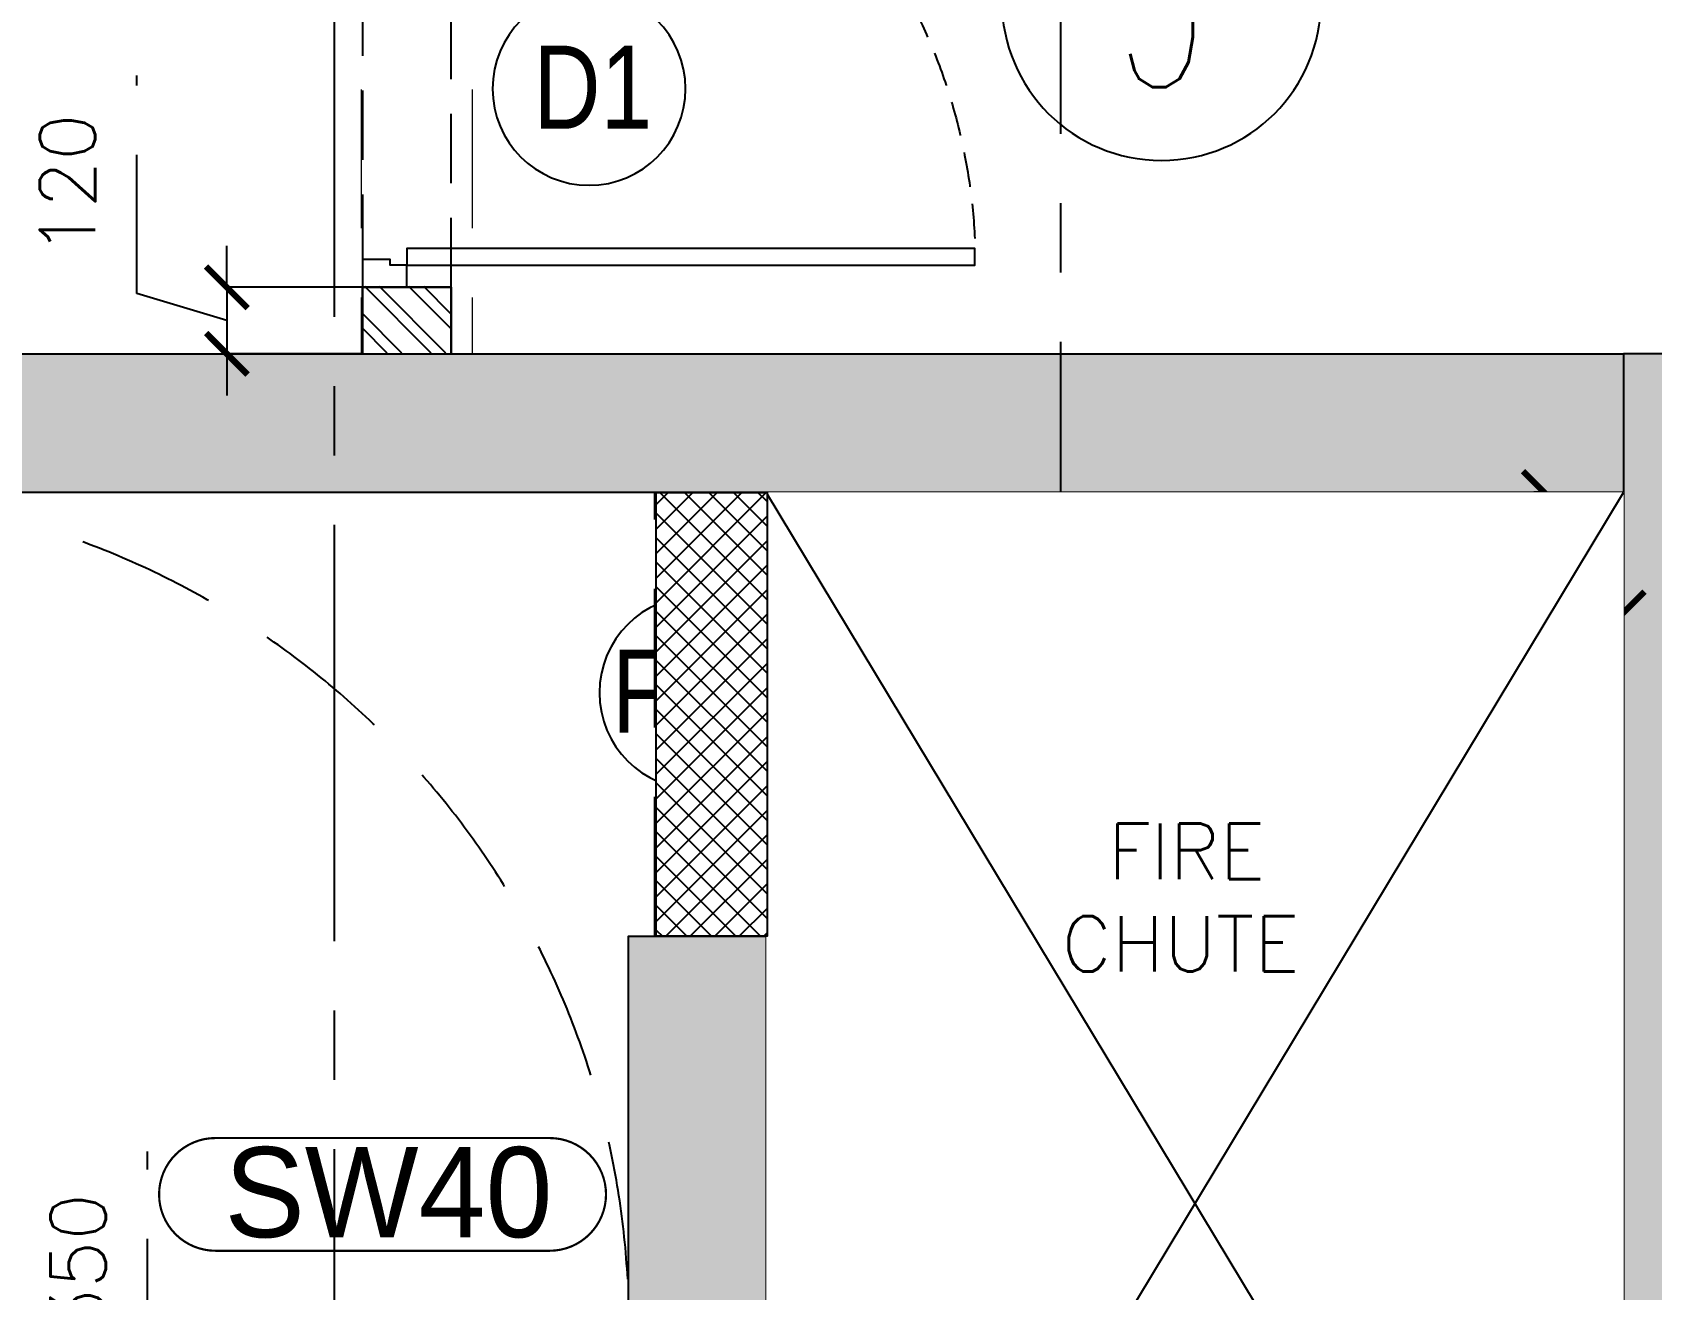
# Model space of a CAD drawing. Header units: millimetres. Extents: x 1167879 to 1231451, y -5731814 to -5645217.
# Drawn here: x 1212742 to 1215663, y -5717062 to -5714795 of the extents above; entities that cross this region are included whole.
import ezdxf
from ezdxf.enums import TextEntityAlignment as Align

# ---------------------------------------------------------------- set-up
doc = ezdxf.new("R2010")
doc.units = ezdxf.units.MM
doc.header["$LTSCALE"] = 1000
doc.header["$MEASUREMENT"] = 0
for name, pattern in [('3BHK-A$0$$1$HIDDEN', [0.375, 0.25, -0.125]), ('3BHK-A$0$AUDIT_D_120904163729-0', [0]), ('3BHK-A$0$HIDDEN', [0.375, 0.25, -0.125]), ('AUDIT_D_120904163729-0', [0]), ('T8 - TYPICAL FLOOR CORE$0$$0$HIDDEN', [0.375, 0.25, -0.125]), ('T8 - TYPICAL FLOOR CORE$0$HIDDEN', [0.375, 0.25, -0.125]), ('T8(T9 IS SIMILAR) - DIMENSION & TEXTING$0$HIDDEN', [0.375, 0.25, -0.125]), ('T8(T9 IS SIMILAR)$0$$0$HIDDEN', [0.375, 0.25, -0.125]), ('T8(T9 IS SIMILAR)$0$HIDDEN', [0.375, 0.25, -0.125]), ('T8_REFUGE COLUMNS$0$CENTER2', [1.125, 0.75, -0.125, 0.125, -0.125])]:
    doc.linetypes.add(name, pattern=pattern)
doc.layers.get('0').update_dxf_attribs({"linetype": 'AUDIT_D_120904163729-0'})
for name, color, linetype in [('3BHK-A$0$$0$A-DOOR-FULL', 2, 'Continuous'), ('3BHK-A$0$A-HATCH -160', 251, '3BHK-A$0$AUDIT_D_120904163729-0'), ('3BHK-A$0$CUT-OUT', 49, 'Continuous'), ('T8 - TYPICAL FLOOR CORE$0$A-DIMENSIONS', 2, 'T8 - TYPICAL FLOOR CORE$0$HIDDEN'), ('T8 - TYPICAL FLOOR CORE$0$A-DOOR-FULL', 2, 'Continuous'), ('T8 - TYPICAL FLOOR CORE$0$A-FLAT NOS.', 7, 'Continuous'), ('T8 - TYPICAL FLOOR CORE$0$A-RSP DOOR NO', 4, 'Continuous'), ('T8 - TYPICAL FLOOR CORE$0$a-window-no', 125, 'Continuous'), ('T8 - TYPICAL FLOOR CORE$0$HATCH', 8, 'Continuous'), ('T8(T9 IS SIMILAR) - DIMENSION & TEXTING$0$A-DIMENSIONS', 2, 'T8(T9 IS SIMILAR) - DIMENSION & TEXTING$0$HIDDEN'), ('T8(T9 IS SIMILAR) - DIMENSION & TEXTING$0$a-window-no', 125, 'Continuous'), ('T8(T9 IS SIMILAR)$0$$6$a-beam 2', 50, 'Continuous'), ('T8(T9 IS SIMILAR)$0$S-BEAM', 20, 'T8(T9 IS SIMILAR)$0$$0$HIDDEN'), ('T8_REFUGE COLUMNS$0$A-CENTERLINE', 193, 'T8_REFUGE COLUMNS$0$CENTER2'), ('T8_REFUGE COLUMNS$0$A-RCC COLS', 3, 'Continuous'), ('T8_TYPICAL COLUMNS$0$A-RCC COLS', 3, 'Continuous')]:
    doc.layers.add(name, color=color, linetype=linetype)
for name, color, linetype, lineweight in [('3BHK-A$0$$1$A-WALL- 160', 6, 'Continuous', 30), ('D&W', 8, 'Continuous', 25), ('T8 - TYPICAL FLOOR CORE$0$a-Text', 4, 'Continuous', 0), ('T8(T9 IS SIMILAR)$0$D&W', 8, 'Continuous', 25), ('T8(T9 IS SIMILAR)$0$SCPL BEAM', 191, 'T8(T9 IS SIMILAR)$0$$0$HIDDEN', 13), ('T8_REFUGE COLUMNS$0$A-COLUMN NO size reduce', 81, 'Continuous', 25)]:
    doc.layers.add(name, color=color, linetype=linetype, lineweight=lineweight)
doc.layers.add('T8_REFUGE COLUMNS$0$COL-HATCH', color=7, linetype='Continuous', lineweight=25, true_color=0xa3a3a3)
doc.styles.add('$4$Romans 1', font='romans.shx', dxfattribs={"height": 100})
doc.styles.add('T8 - TYPICAL FLOOR CORE$0$ARIAL ARROW', font='swisscl.ttf')
doc.styles.add('T8 - TYPICAL FLOOR CORE$0$DIM150', font='SIMPLEX.shx', dxfattribs={"width": 0.6})
doc.styles.add('T8 - TYPICAL FLOOR CORE$0$LODHA STANDERD', font='sanss___.ttf')
doc.styles.add('T8 - TYPICAL FLOOR CORE$0$Romans 1', font='romans.shx', dxfattribs={"height": 100})
doc.styles.add('T8(T9 IS SIMILAR) - DIMENSION & TEXTING$0$LODHA STANDERD', font='sanss___.ttf')
doc.styles.add('T8(T9 IS SIMILAR) - DIMENSION & TEXTING$0$Romans 1', font='romans.shx', dxfattribs={"height": 100})
doc.styles.add('T8_REFUGE COLUMNS$0$STANDARD', font='GOTHIC.TTF')
doc.dimstyles.new('T8 - TYPICAL FLOOR CORE$0$ALPINE S', dxfattribs={"dimscale": 0, "dimtxt": 100, "dimasz": 75, "dimexe": 0, "dimexo": 0, "dimgap": 75, "dimtad": 1, "dimdec": 0, "dimzin": 0, "dimdsep": 46, "dimtxsty": 'T8 - TYPICAL FLOOR CORE$0$Romans 1', "dimblk": 'T8 - TYPICAL FLOOR CORE$0$_ArchTick', "dimcen": 0.09, "dimclrd": 256, "dimclre": 256, "dimclrt": 7, "dimadec": 0, "dimazin": 0, "dimtfac": 1, "dimtdec": 0, "dimtofl": 0, "dimtmove": 1, "dimatfit": 0, "dimldrblk": 'T8 - TYPICAL FLOOR CORE$0$_Open90', "dimfxl": 1, "dimtolj": 1, "dimtzin": 0, "dimarcsym": 0})
doc.dimstyles.new('T8(T9 IS SIMILAR) - DIMENSION & TEXTING$0$ALPINE S', dxfattribs={"dimscale": 0, "dimtxt": 100, "dimasz": 75, "dimexe": 0, "dimexo": 0, "dimgap": 75, "dimtad": 1, "dimdec": 0, "dimzin": 0, "dimdsep": 46, "dimtxsty": 'T8(T9 IS SIMILAR) - DIMENSION & TEXTING$0$Romans 1', "dimblk": 'T8(T9 IS SIMILAR) - DIMENSION & TEXTING$0$_ArchTick', "dimcen": 0.09, "dimclrd": 256, "dimclre": 256, "dimclrt": 7, "dimadec": 0, "dimazin": 0, "dimtfac": 1, "dimtdec": 0, "dimtofl": 0, "dimtmove": 1, "dimatfit": 0, "dimldrblk": 'T8(T9 IS SIMILAR) - DIMENSION & TEXTING$0$_Open90', "dimfxl": 1, "dimtolj": 1, "dimtzin": 0, "dimarcsym": 0})

# ---------------------------------------------------------------- blocks, each defined once
blk = doc.blocks.new('T8(T9 IS SIMILAR) - DIMENSION & TEXTING$0$WINDOW TAG')
at = {"layer": 'T8(T9 IS SIMILAR) - DIMENSION & TEXTING$0$a-window-no'}
blk.add_circle((0, 0), 174.1, dxfattribs=at)
at = {"layer": 'T8(T9 IS SIMILAR) - DIMENSION & TEXTING$0$a-window-no', "style": 'T8(T9 IS SIMILAR) - DIMENSION & TEXTING$0$LODHA STANDERD'}
blk.add_attdef('WINDOW', text='', height=150, dxfattribs=at).set_placement((11.3, 2.8), align=Align.MIDDLE_CENTER)
blk = doc.blocks.new('T8(T9 IS SIMILAR) - DIMENSION & TEXTING$0$_ArchTick')
at = {"color": 0, "linetype": 'ByBlock', "const_width": 0.15}
blk.add_lwpolyline([(-0.5, -0.5), (0.5, 0.5)], dxfattribs=at)
blk = doc.blocks.new('*D208')
at = {"layer": 'T8(T9 IS SIMILAR) - DIMENSION & TEXTING$0$A-DIMENSIONS', "lineweight": -2, "transparency": 16777216}
for p, q in [((1212930.4, -5715266.2), (1212930.4, -5714873.3)), ((1213092.9, -5715255), (1213092.9, -5715180)), ((1213092.9, -5715255), (1213092.9, -5715374.9)), ((1213092.9, -5715314.9), (1212930.4, -5715266.2)), ((1213092.9, -5715374.9), (1213092.9, -5715449.9))]:
    blk.add_line(p, q, dxfattribs=at)
at = {"layer": 'T8(T9 IS SIMILAR) - DIMENSION & TEXTING$0$A-DIMENSIONS', "linetype": 'T8(T9 IS SIMILAR) - DIMENSION & TEXTING$0$HIDDEN', "lineweight": -2, "transparency": 16777216}
for p, q in [((1213337.2, -5715255), (1213092.9, -5715255)), ((1213337.2, -5715374.9), (1213092.9, -5715374.9))]:
    blk.add_line(p, q, dxfattribs=at)
at = {"layer": 'T8(T9 IS SIMILAR) - DIMENSION & TEXTING$0$A-DIMENSIONS', "linetype": 'ByBlock', "lineweight": -2, "transparency": 16777216, "xscale": 75, "yscale": 75, "zscale": 75}
for p, rotation in [((1213092.9, -5715255), 270), ((1213092.9, -5715374.9), 90)]:
    blk.add_blockref('T8(T9 IS SIMILAR) - DIMENSION & TEXTING$0$_ArchTick', p, dxfattribs=dict(at, rotation=rotation))
at = {"layer": 'T8(T9 IS SIMILAR) - DIMENSION & TEXTING$0$A-DIMENSIONS', "color": 7, "linetype": 'ByBlock', "transparency": 16777216, "insert": (1212805.4, -5715069.8), "char_height": 100, "attachment_point": 5, "rotation": 90, "style": 'T8(T9 IS SIMILAR) - DIMENSION & TEXTING$0$Romans 1'}
blk.add_mtext('\\A1;120', dxfattribs=at)
blk = doc.blocks.new('T8(T9 IS SIMILAR) - DIMENSION & TEXTING$0$_Open90')
at = {"color": 0, "linetype": 'ByBlock', "lineweight": -2}
for p, q in [((-0.5, 0.5), (0, 0)), ((0, 0), (-1, 0)), ((0, 0), (-0.5, -0.5))]:
    blk.add_line(p, q, dxfattribs=at)
blk = doc.blocks.new('T8_REFUGE COLUMNS')
at = {"layer": 'T8_REFUGE COLUMNS$0$COL-HATCH', "linetype": 'ByBlock'}
h = blk.add_hatch(color=256, dxfattribs=at)
h.dxf.hatch_style = 1
h.paths.add_polyline_path([(1215612.1, -5715624.9), (1207452.1, -5715624.9), (1207452.1, -5715374.9), (1215612.1, -5715374.9)])
h = blk.add_hatch(color=256, dxfattribs=at)
h.dxf.hatch_style = 1
h.paths.add_polyline_path([(1215612.1, -5719609.9), (1215862.1, -5719609.9), (1215862.1, -5715374.9), (1215612.1, -5715374.9)])
h = blk.add_hatch(color=256, dxfattribs=at)
h.dxf.hatch_style = 1
h.paths.add_polyline_path([(1214067.1, -5718349.9), (1213817.1, -5718349.9), (1213817.1, -5716424.9), (1214067.1, -5716424.9)])
at = {"layer": 'T8_REFUGE COLUMNS$0$A-CENTERLINE'}
for p, q in [((1214597.1, -5722853.5), (1214597.1, -5698299.6)), ((1213287.1, -5728808.5), (1213287.1, -5698573.6))]:
    blk.add_line(p, q, dxfattribs=at)
at = {"layer": 'T8_REFUGE COLUMNS$0$A-COLUMN NO size reduce', "linetype": 'ByBlock', "const_width": 3.9}
blk.add_lwpolyline([(1213072.2, -5716991.9, -1), (1213072.2, -5716788.7), (1213675.1, -5716788.7, -1), (1213675.1, -5716991.9)], format="xyb", close=True, dxfattribs=at)
at = {"layer": 'T8_REFUGE COLUMNS$0$A-RCC COLS', "linetype": 'ByBlock'}
for points in [[(1215612.1, -5715624.9), (1207452.1, -5715624.9), (1207452.1, -5715374.9), (1215612.1, -5715374.9)], [(1215612.1, -5719609.9), (1215862.1, -5719609.9), (1215862.1, -5715374.9), (1215612.1, -5715374.9)], [(1214067.1, -5718349.9), (1213817.1, -5718349.9), (1213817.1, -5716424.9), (1214067.1, -5716424.9)]]:
    blk.add_lwpolyline(points, close=True, dxfattribs=at)
at = {"layer": 'T8_REFUGE COLUMNS$0$A-COLUMN NO size reduce', "linetype": 'ByBlock', "insert": (1213088.5, -5716805), "char_height": 162.5, "attachment_point": 1, "style": 'T8_REFUGE COLUMNS$0$STANDARD'}
blk.add_mtext_dynamic_manual_height_columns('SW40', width=444.685, gutter_width=500, heights=[0], dxfattribs=at)
blk = doc.blocks.new('T8_TYPICAL COLUMNS')
at = {"layer": 'T8_TYPICAL COLUMNS$0$A-RCC COLS', "linetype": 'ByBlock'}
blk.add_blockref('T8_REFUGE COLUMNS', (0, 0), dxfattribs=at)
blk = doc.blocks.new('*U609')
for points in [[(0, 0), (0, 1025), (30, 1025), (30, 0)], [(-40, 0), (0, 0), (0, -30), (10, -30), (10, -80), (-40, -80)], [(1065, 0), (1025, 0), (1025, -30), (1015, -30), (1015, -80), (1065, -80)]]:
    blk.add_lwpolyline(points, close=True)
at = {"color": 0, "linetype": 'ByBlock', "ltscale": 0.25}
blk.add_arc((-1.5, -0.6), 1026.5, 0.0347, 87.627, dxfattribs=at)
blk = doc.blocks.new('3BHK-A')
at = {"layer": '3BHK-A$0$A-HATCH -160', "linetype": 'ByBlock'}
h = blk.add_hatch(dxfattribs=at)
h.set_pattern_fill('ANSI32', color=256, scale=150)
h.set_pattern_definition([(45, (-0.65, 934.464), (-39.77475644, 39.77475644), []), (45, (25.864, 934.464), (-39.77475644, 39.77475644), [])])
h.paths.add_polyline_path([(1199047.4, -5715373.6), (1199207.4, -5715373.6), (1199207.4, -5715253.8), (1199047.4, -5715253.8)])
at = {"layer": '3BHK-A$0$$1$A-WALL- 160', "linetype": 'ByBlock', "elevation": -0.5}
blk.add_lwpolyline([(1199207.4, -5715374.9), (1199207.4, -5715255), (1199047.4, -5715255), (1199047.4, -5715374.9)], dxfattribs=at)
at = {"layer": '3BHK-A$0$CUT-OUT', "linetype": '3BHK-A$0$HIDDEN', "ltscale": 0.5, "elevation": -0.5}
blk.add_lwpolyline([(1199207.4, -5715255), (1199047.4, -5715255), (1199047.4, -5714149.9), (1199207.4, -5714149.9)], close=True, dxfattribs=at)
at = {"layer": '3BHK-A$0$$0$A-DOOR-FULL', "linetype": '3BHK-A$0$$1$HIDDEN', "rotation": 90}
blk.add_blockref('*U609', (1199127.4, -5715214.9, -0.5), dxfattribs=at)
blk = doc.blocks.new('*U771')
for points in [[(0, 0), (0, 720.4), (30, 720.4), (30, 0)], [(-40, 0), (0, 0), (0, -30), (10, -30), (10, -80), (-40, -80)], [(760.4, 0), (720.4, 0), (720.4, -30), (710.4, -30), (710.4, -80), (760.4, -80)]]:
    blk.add_lwpolyline(points, close=True)
at = {"color": 0, "linetype": 'ByBlock', "ltscale": 0.25}
blk.add_arc((-1.1, -0.4), 721.5, 0.0347, 87.627, dxfattribs=at)
blk = doc.blocks.new('T8 - TYPICAL FLOOR CORE$0$WINDOW TAG')
at = {"layer": 'T8 - TYPICAL FLOOR CORE$0$a-window-no'}
blk.add_circle((0, 0), 174.1, dxfattribs=at)
at = {"layer": 'T8 - TYPICAL FLOOR CORE$0$a-window-no', "style": 'T8 - TYPICAL FLOOR CORE$0$LODHA STANDERD'}
blk.add_attdef('WINDOW', text='', height=150, dxfattribs=at).set_placement((11.3, 2.8), align=Align.MIDDLE_CENTER)
blk = doc.blocks.new('T8 - TYPICAL FLOOR CORE$0$_ArchTick')
at = {"color": 0, "linetype": 'ByBlock', "const_width": 0.15}
blk.add_lwpolyline([(-0.5, -0.5), (0.5, 0.5)], dxfattribs=at)
blk = doc.blocks.new('*D837')
at = {"layer": 'T8 - TYPICAL FLOOR CORE$0$A-DIMENSIONS', "linetype": 'T8 - TYPICAL FLOOR CORE$0$HIDDEN', "lineweight": -2, "transparency": 16777216}
for p, q in [((1215450.2, -5715624), (1215468.1, -5715624)), ((1215450.2, -5718188.9), (1215468.1, -5718188.9))]:
    blk.add_line(p, q, dxfattribs=at)
at = {"layer": 'T8 - TYPICAL FLOOR CORE$0$A-DIMENSIONS', "lineweight": -2, "transparency": 16777216}
blk.add_line((1215468.1, -5718188.9), (1215468.1, -5715624), dxfattribs=at)
at = {"layer": 'T8 - TYPICAL FLOOR CORE$0$A-DIMENSIONS', "linetype": 'ByBlock', "lineweight": -2, "transparency": 16777216, "xscale": 75, "yscale": 75, "zscale": 75}
for p, rotation in [((1215468.1, -5715624), 90), ((1215468.1, -5718188.9), 270)]:
    blk.add_blockref('T8 - TYPICAL FLOOR CORE$0$_ArchTick', p, dxfattribs=dict(at, rotation=rotation))
at = {"layer": 'T8 - TYPICAL FLOOR CORE$0$A-DIMENSIONS', "color": 7, "linetype": 'ByBlock', "transparency": 16777216, "insert": (1215343.1, -5716906.5), "char_height": 100, "attachment_point": 5, "rotation": 90, "style": 'T8 - TYPICAL FLOOR CORE$0$Romans 1'}
blk.add_mtext('\\A1;2565', dxfattribs=at)
blk = doc.blocks.new('T8 - TYPICAL FLOOR CORE$0$_Open90')
at = {"color": 0, "linetype": 'ByBlock', "lineweight": -2}
for p, q in [((-0.5, 0.5), (0, 0)), ((0, 0), (-1, 0)), ((0, 0), (-0.5, -0.5))]:
    blk.add_line(p, q, dxfattribs=at)
blk = doc.blocks.new('T8 - TYPICAL FLOOR CORE$0$Door-Tag')
at = {"layer": 'T8 - TYPICAL FLOOR CORE$0$A-RSP DOOR NO'}
blk.add_circle((0, 0.0009), 0.16, dxfattribs=at)
at = {"layer": 'T8 - TYPICAL FLOOR CORE$0$A-RSP DOOR NO', "style": 'T8 - TYPICAL FLOOR CORE$0$DIM150', "width": 0.6}
blk.add_attdef('DOOR-NO', text='', height=0.16, dxfattribs=at).set_placement((258.6178, 64.0008), align=Align.MIDDLE_CENTER)
blk = doc.blocks.new('*D781')
at = {"layer": 'T8 - TYPICAL FLOOR CORE$0$A-DIMENSIONS', "linetype": 'T8 - TYPICAL FLOOR CORE$0$HIDDEN', "lineweight": -2, "transparency": 16777216}
for p, q in [((1214067.1, -5716424.9), (1214067.1, -5715841.3)), ((1215612.1, -5716424.9), (1215612.1, -5715841.3))]:
    blk.add_line(p, q, dxfattribs=at)
at = {"layer": 'T8 - TYPICAL FLOOR CORE$0$A-DIMENSIONS', "lineweight": -2, "transparency": 16777216}
blk.add_line((1214067.1, -5715841.3), (1215612.1, -5715841.3), dxfattribs=at)
at = {"layer": 'T8 - TYPICAL FLOOR CORE$0$A-DIMENSIONS', "linetype": 'ByBlock', "lineweight": -2, "transparency": 16777216, "xscale": 75, "yscale": 75, "zscale": 75, "rotation": 180}
blk.add_blockref('T8 - TYPICAL FLOOR CORE$0$_ArchTick', (1214067.1, -5715841.3), dxfattribs=at)
at = {"layer": 'T8 - TYPICAL FLOOR CORE$0$A-DIMENSIONS', "linetype": 'ByBlock', "lineweight": -2, "transparency": 16777216, "xscale": 75, "yscale": 75, "zscale": 75}
blk.add_blockref('T8 - TYPICAL FLOOR CORE$0$_ArchTick', (1215612.1, -5715841.3), dxfattribs=at)
at = {"layer": 'T8 - TYPICAL FLOOR CORE$0$A-DIMENSIONS', "color": 7, "linetype": 'ByBlock', "transparency": 16777216, "insert": (1214839.6, -5715716.3), "char_height": 100, "attachment_point": 5, "style": 'T8 - TYPICAL FLOOR CORE$0$Romans 1'}
blk.add_mtext('\\A1;1545', dxfattribs=at)
blk = doc.blocks.new('*D797')
at = {"layer": 'T8 - TYPICAL FLOOR CORE$0$A-DIMENSIONS', "lineweight": -2, "transparency": 16777216}
for p, q in [((1212949.7, -5717220.3), (1212949.7, -5716813.2)), ((1212687.2, -5717124.1), (1212687.2, -5717049.1)), ((1212687.2, -5717474), (1212687.2, -5717124.1)), ((1212687.2, -5717299), (1212949.7, -5717220.3)), ((1212687.2, -5717474), (1212687.2, -5717549))]:
    blk.add_line(p, q, dxfattribs=at)
at = {"layer": 'T8 - TYPICAL FLOOR CORE$0$A-DIMENSIONS', "linetype": 'T8 - TYPICAL FLOOR CORE$0$HIDDEN', "lineweight": -2, "transparency": 16777216}
for p, q in [((1212501.6, -5717124.1), (1212687.2, -5717124.1)), ((1212501.6, -5717474), (1212687.2, -5717474))]:
    blk.add_line(p, q, dxfattribs=at)
at = {"layer": 'T8 - TYPICAL FLOOR CORE$0$A-DIMENSIONS', "linetype": 'ByBlock', "lineweight": -2, "transparency": 16777216, "xscale": 75, "yscale": 75, "zscale": 75}
for p, rotation in [((1212687.2, -5717124.1), 270), ((1212687.2, -5717474), 90)]:
    blk.add_blockref('T8 - TYPICAL FLOOR CORE$0$_ArchTick', p, dxfattribs=dict(at, rotation=rotation))
at = {"layer": 'T8 - TYPICAL FLOOR CORE$0$A-DIMENSIONS', "color": 7, "linetype": 'ByBlock', "transparency": 16777216, "insert": (1212824.7, -5717016.7), "char_height": 100, "attachment_point": 5, "rotation": 90, "style": 'T8 - TYPICAL FLOOR CORE$0$Romans 1'}
blk.add_mtext('\\A1;350', dxfattribs=at)
blk = doc.blocks.new('T8(T9 IS SIMILAR) - DIMENSION & TEXTING')
at = {"layer": 'T8(T9 IS SIMILAR) - DIMENSION & TEXTING$0$a-window-no'}
ref = blk.add_blockref('T8(T9 IS SIMILAR) - DIMENSION & TEXTING$0$WINDOW TAG', (1213746.1, -5714897), dxfattribs=dict(at, xscale=-1))
ref.add_attrib('WINDOW', 'D1', dxfattribs={"height": 150, "style": 'T8(T9 IS SIMILAR) - DIMENSION & TEXTING$0$LODHA STANDERD', "width": 0.8}).set_placement((1213753, -5714894.2), align=Align.MIDDLE_CENTER)
at = {"layer": 'T8(T9 IS SIMILAR) - DIMENSION & TEXTING$0$A-DIMENSIONS', "linetype": 'ByBlock'}
dim = blk.add_linear_dim(base=(1213092.9, -5715374.9), p1=(1213337.2, -5715255), p2=(1213337.2, -5715374.9), angle=90, dimstyle='T8(T9 IS SIMILAR) - DIMENSION & TEXTING$0$ALPINE S', override={"dimscale": 1, "dimfxl": 5, "dimarcsym": 1}, dxfattribs=at)
dim.commit()
dim.dimension.update_dxf_attribs({"geometry": '*D208', "text_midpoint": (1212805.4, -5715191.2)})
blk = doc.blocks.new('T8 - TYPICAL FLOOR CORE')
at = {"linetype": 'ByBlock'}
for p, q in [((1214662.3, -5716288.9), (1215412.3, -5717038.9)), ((1215412.3, -5716288.9), (1214662.3, -5717038.9))]:
    blk.add_line(p, q, dxfattribs=at)
blk.add_lwpolyline([(1214662.3, -5717038.9), (1215412.3, -5717038.9), (1215412.3, -5716288.9), (1214662.3, -5716288.9)], close=True, dxfattribs=at)
at = {"linetype": 'T8 - TYPICAL FLOOR CORE$0$$0$HIDDEN'}
blk.add_circle((1215037.3, -5716663.9), 550, dxfattribs=at)
at = {"layer": 'T8 - TYPICAL FLOOR CORE$0$HATCH', "linetype": 'T8 - TYPICAL FLOOR CORE$0$HIDDEN'}
blk.add_arc((1212315.2, -5717125.2), 1502.8, 3.1274, 91.8852, dxfattribs=at)
at = {"layer": 'T8 - TYPICAL FLOOR CORE$0$A-DOOR-FULL', "linetype": 'T8 - TYPICAL FLOOR CORE$0$HIDDEN', "rotation": 270}
blk.add_blockref('*U771', (1214007.1, -5715664.2), dxfattribs=at)
at = {"layer": 'T8 - TYPICAL FLOOR CORE$0$A-FLAT NOS.'}
ref = blk.add_blockref('T8 - TYPICAL FLOOR CORE$0$Door-Tag', (1214778.6, -5714736.7), dxfattribs=dict(at, xscale=-1800, yscale=1800, zscale=1800, rotation=180))
ref.add_attrib('DOOR-NO', '3', dxfattribs={"layer": 'T8 - TYPICAL FLOOR CORE$0$A-RSP DOOR NO', "height": 315, "style": 'T8 - TYPICAL FLOOR CORE$0$DIM150', "width": 0.6}).set_placement((1214778.6, -5714736.7), align=Align.MIDDLE_CENTER)
at = {"layer": 'T8 - TYPICAL FLOOR CORE$0$a-window-no'}
ref = blk.add_blockref('T8 - TYPICAL FLOOR CORE$0$WINDOW TAG', (1213938.9, -5715985.9, -0.7), dxfattribs=dict(at, xscale=-1))
ref.add_attrib('WINDOW', 'FD1', dxfattribs={"height": 150, "style": 'T8 - TYPICAL FLOOR CORE$0$LODHA STANDERD', "width": 0.8}).set_placement((1213945.7, -5715983.1, -0.7), align=Align.MIDDLE_CENTER)
at = {"layer": 'T8 - TYPICAL FLOOR CORE$0$a-Text', "linetype": 'ByBlock', "insert": (1215082.6, -5717059.9), "char_height": 150, "width": 821.633, "attachment_point": 9, "style": 'T8 - TYPICAL FLOOR CORE$0$ARIAL ARROW'}
blk.add_mtext('FIRE CHUTE', dxfattribs=at)
at = {"layer": 'T8 - TYPICAL FLOOR CORE$0$A-DIMENSIONS', "linetype": 'ByBlock'}
for base, p1, p2, picture, middle in [((1215468.1, -5715624), (1215450.2, -5718188.9), (1215450.2, -5715624), '*D837', (1215343.1, -5716906.5)), ((1212687.2, -5717124.1), (1212501.6, -5717474), (1212501.6, -5717124.1), '*D797', (1212824.7, -5717145.3))]:
    dim = blk.add_linear_dim(base=base, p1=p1, p2=p2, angle=90, dimstyle='T8 - TYPICAL FLOOR CORE$0$ALPINE S', override={"dimscale": 1, "dimfxl": 5, "dimarcsym": 1}, dxfattribs=at)
    dim.commit()
    dim.dimension.update_dxf_attribs({"geometry": picture, "text_midpoint": middle})
dim = blk.add_linear_dim(base=(1215612.1, -5715841.3), p1=(1214067.1, -5716424.9), p2=(1215612.1, -5716424.9), dimstyle='T8 - TYPICAL FLOOR CORE$0$ALPINE S', override={"dimscale": 1, "dimfxl": 5, "dimarcsym": 1}, dxfattribs=at)
dim.commit()
dim.dimension.update_dxf_attribs({"geometry": '*D781', "text_midpoint": (1214839.6, -5715716.3)})
blk = doc.blocks.new('T8(T9 IS SIMILAR)')
at = {"layer": 'T8(T9 IS SIMILAR)$0$D&W', "linetype": 'ByBlock', "xscale": -1}
blk.add_blockref('3BHK-A', (2412544.6, 0, 0.5), dxfattribs=at)
at = {"layer": 'T8(T9 IS SIMILAR)$0$D&W', "linetype": 'ByBlock'}
blk.add_blockref('T8 - TYPICAL FLOOR CORE', (0, 0), dxfattribs=at)
blk.add_blockref('T8_TYPICAL COLUMNS', (0, 0), dxfattribs=at)
at = {"layer": 'T8(T9 IS SIMILAR)$0$$6$a-beam 2', "linetype": 'ByBlock'}
blk.add_blockref('T8(T9 IS SIMILAR) - DIMENSION & TEXTING', (0, 0), dxfattribs=at)
at = {"layer": 'T8(T9 IS SIMILAR)$0$S-BEAM'}
for p, q in [((1213864.9, -5716423.4, -1), (1213864.9, -5715623.4, -1.8)), ((1214064.9, -5716423.4, -1), (1214064.9, -5715623.4, -1.8))]:
    blk.add_line(p, q, dxfattribs=at)
at = {"layer": 'T8(T9 IS SIMILAR)$0$SCPL BEAM', "linetype": 'T8(T9 IS SIMILAR)$0$HIDDEN'}
for p, q in [((1213335, -5714148.6, -0.3), (1213335, -5715373.4, -0.9)), ((1213535, -5714148.6, -0.3), (1213535, -5715373.4, -0.9))]:
    blk.add_line(p, q, dxfattribs=at)

msp = doc.modelspace()

# ---------------------------------------------------------------- block references
at = {"linetype": 'ByBlock'}
msp.add_blockref('T8(T9 IS SIMILAR) - DIMENSION & TEXTING', (0, 0), dxfattribs=at)

# ---------------------------------------------------------------- next in the draw order: block references
msp.add_blockref('T8(T9 IS SIMILAR)', (0, 0), dxfattribs=at)

# ---------------------------------------------------------------- next in the draw order: linework, layer by layer
at = {"layer": 'D&W', "linetype": 'ByBlock'}
msp.add_lwpolyline([(1214065.7, -5718188.9), (1215612.1, -5718188.9), (1215612.1, -5715624.9), (1214065.7, -5715624.9)], close=True, dxfattribs=at)

# ---------------------------------------------------------------- next in the draw order: wipeouts: each hides what was drawn before it
at = {"linetype": 'ByBlock'}
msp.add_wipeout([(1214065.7, -5718188.9), (1215612.1, -5718188.9), (1215612.1, -5715624.9), (1214065.7, -5715624.9)], dxfattribs=at).dxf.layer = 'D&W'

# ---------------------------------------------------------------- next in the draw order: hatches: boundary and pattern name
at = {"layer": 'D&W', "linetype": 'ByBlock'}
h = msp.add_hatch(dxfattribs=at)
h.set_pattern_fill('ANSI37', color=256, scale=250)
h.paths.add_polyline_path([(1213867.1, -5716424.9), (1214065.7, -5716424.9), (1214065.7, -5715624.9), (1213867.1, -5715624.9)])

# ---------------------------------------------------------------- next in the draw order: linework, layer by layer
for p, q in [((1214065.7, -5718188.9), (1215612.1, -5715624.9)), ((1214065.7, -5715624.9), (1215612.1, -5718188.9))]:
    msp.add_line(p, q, dxfattribs=at)
msp.add_lwpolyline([(1213867.1, -5716424.9), (1214065.7, -5716424.9), (1214065.7, -5715624.9), (1213867.1, -5715624.9)], close=True, dxfattribs=at)

# ---------------------------------------------------------------- next in the draw order: texts
at = {"linetype": 'ByBlock', "insert": (1214411.3, -5716221.8), "char_height": 100, "attachment_point": 1, "style": '$4$Romans 1'}
msp.add_mtext_dynamic_manual_height_columns('\\pi270.72938;FIRE \\P\\pi187.39605;CHUTE', width=827.173, gutter_width=500, heights=[0], dxfattribs=at)

# ---------------------------------------------------------------- next in the draw order: wipeouts: each hides what was drawn before it
at = {"linetype": 'ByBlock'}
msp.add_wipeout([(1213867.1, -5716424.9), (1214065.7, -5716424.9), (1214065.7, -5715624.9), (1213867.1, -5715624.9)], dxfattribs=at).dxf.layer = 'D&W'

# ---------------------------------------------------------------- next in the draw order: hatches: boundary and pattern name
h = msp.add_hatch(dxfattribs=at)
h.set_pattern_fill('ANSI37', color=8, scale=250)
h.paths.add_polyline_path([(1213867.1, -5715624.9), (1214067.1, -5715624.9), (1214067.1, -5716424.9), (1213867.1, -5716424.9)])

# ---------------------------------------------------------------- next in the draw order: linework, layer by layer
at = {"color": 6, "linetype": 'ByBlock'}
msp.add_lwpolyline([(1213867.1, -5715624.9), (1214067.1, -5715624.9), (1214067.1, -5716424.9), (1213867.1, -5716424.9)], close=True, dxfattribs=at)

doc.saveas('drawing.dxf')
